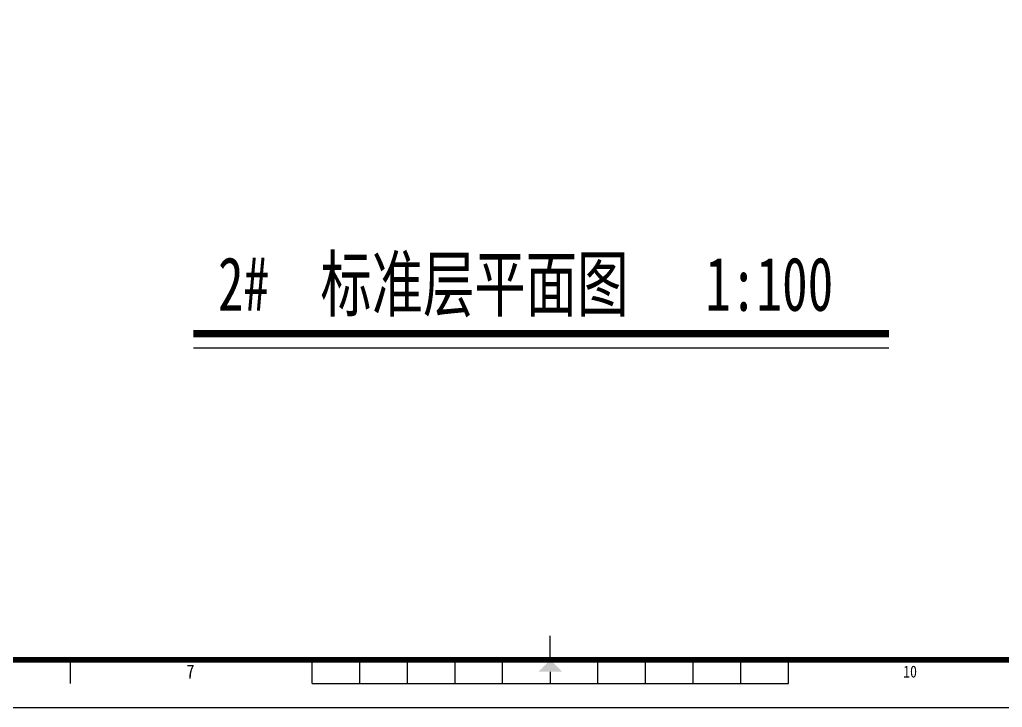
# Model space of a CAD drawing. Extents: x 921942 to 1159542, y -958603 to -790785.
# Drawn here: x 944302 to 958877, y -958603 to -948400 of the extents above; entities that cross this region are included whole.
import ezdxf
from ezdxf.enums import TextEntityAlignment as Align

# ---------------------------------------------------------------- set-up
doc = ezdxf.new("R2010")
doc.units = 0
doc.header["$LTSCALE"] = 1000
doc.header["$MEASUREMENT"] = 0
for name, color, linetype in [('DIM_SYMB', 3, 'CONTINUOUS'), ('PUB_TEXT', 7, 'CONTINUOUS'), ('图框', 255, 'CONTINUOUS')]:
    doc.layers.add(name, color=color, linetype=linetype)
doc.styles.add('TKZ1', font='SIMHEI.TTF', dxfattribs={"width": 0.7})
doc.styles.add('长仿宋', font='SimSun.ttf', dxfattribs={"width": 0.7, "height": 5})

# ---------------------------------------------------------------- blocks, each defined once
blk = doc.blocks.new('图框2')
at = {"layer": '图框', "color": 0}
for p, q in [((42800, 1000), (42800, 1500)), ((32725, 500), (32725, 1000)), ((37800, 500), (37800, 1000)), ((38800, 500), (38800, 1000)), ((39800, 500), (39800, 1000)), ((40800, 500), (40800, 1000)), ((41800, 500), (41800, 1000)), ((43800, 500), (43800, 1000)), ((44800, 500), (44800, 1000)), ((45800, 500), (45800, 1000)), ((46800, 500), (46800, 1000)), ((47800, 500), (47800, 1000)), ((37800, 500), (47800, 500)), ((0, 0), (84100, 0))]:
    blk.add_line(p, q, dxfattribs=at)
at = {"layer": '图框', "color": 0, "const_width": 120}
blk.add_lwpolyline([(83100, 58400), (2500, 58400), (2500, 1000), (83100, 1000)], close=True, dxfattribs=at)
at = {"layer": '图框', "color": 0, "const_width": 30}
blk.add_lwpolyline([(42800, 750), (42800, 500)], dxfattribs=at)
at = {"layer": '图框', "color": 0}
blk.add_solid([(42550, 750), (43050, 750), (42800, 1000)], dxfattribs=at)
at = {"layer": '图框', "color": 0, "style": 'TKZ1', "width": 0.85}
for s, height, p in [('7', 300, (35244, 750)), ('10', 250, (50356, 750))]:
    blk.add_text(s, height=height, dxfattribs=at).set_placement(p, align=Align.MIDDLE)

msp = doc.modelspace()

# ---------------------------------------------------------------- linework, layer by layer
at = {"layer": 'DIM_SYMB', "const_width": 105}
msp.add_lwpolyline([(946879, -953059), (957194, -953059)], dxfattribs=at)
at = {"layer": 'DIM_SYMB'}
msp.add_lwpolyline([(946879, -953269), (957194, -953269)], dxfattribs=at)

# ---------------------------------------------------------------- block references
at = {"layer": '图框', "color": 0, "linetype": 'ByBlock', "xscale": 0.7063020216301084, "yscale": 0.7063020213972777, "zscale": 0.7063020214030876}
msp.add_blockref('图框2', (921942, -958603), dxfattribs=at)

# ---------------------------------------------------------------- texts
at = {"layer": 'PUB_TEXT', "style": '长仿宋', "width": 0.7}
msp.add_text('2#  标准层平面图   1:100', height=797.47, dxfattribs=at).set_placement((947244, -952720))

doc.saveas('drawing.dxf')
